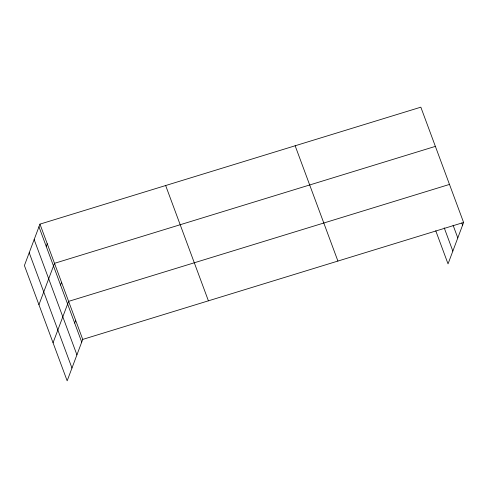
<?xml version="1.0" encoding="UTF-8"?>
<svg xmlns="http://www.w3.org/2000/svg" width="488" height="488" viewBox="0 0 488 488"><rect width="100%" height="100%" fill="white"/><g stroke="black" fill="none" stroke-linecap="round" stroke-linejoin="round"><path stroke-width="0.73" d="M39.961 224.126L24.4 265.533L67.161 380.823L82.728 339.416L39.961 224.126L420.839 107.177L463.6 222.467L448.039 263.874L435.754 230.763M46.232 246.391L47.232 243.726M38.936 304.732L54.503 263.325L435.375 146.376M60.555 285.01L61.561 282.345M53.052 342.777L68.613 301.37L449.491 184.421M74.67 323.056L75.67 320.39M82.728 339.416L463.6 222.467M461.813 223.022L462.6 225.133M453.09 225.236L457.793 237.918M444.22 227.841L452.84 251.088M295.149 145.772L337.91 261.062M165.652 185.531L208.413 300.821M38.961 226.792L81.722 342.082M34.154 239.571L76.921 354.861M29.207 252.747L71.968 368.037"/></g></svg>
